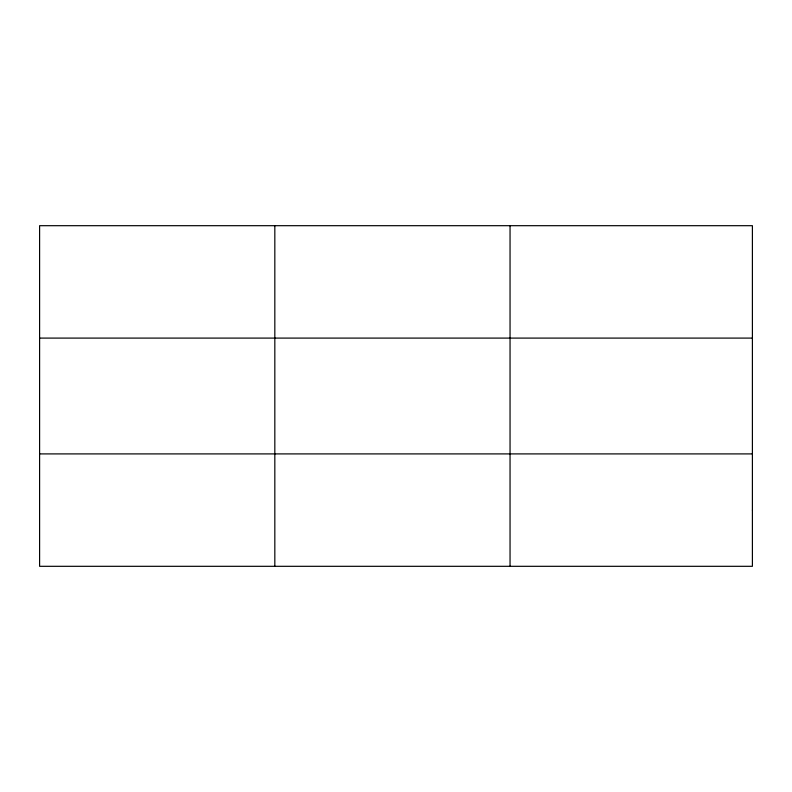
<?xml version="1.0" encoding="UTF-8"?>
<svg xmlns="http://www.w3.org/2000/svg" width="792" height="792" viewBox="0 0 792 792"><rect width="100%" height="100%" fill="white"/><g stroke="black" fill="none" stroke-linecap="round" stroke-linejoin="round"><path stroke-width="1.19" d="M274.824 225.69L274.824 566.31M510.048 225.69L510.048 566.31M39.6 338.095L752.4 338.095M39.6 453.905L752.4 453.905M752.4 510.107L752.4 566.31L39.6 566.31L39.6 225.69L752.4 225.69L752.4 510.107"/></g></svg>
